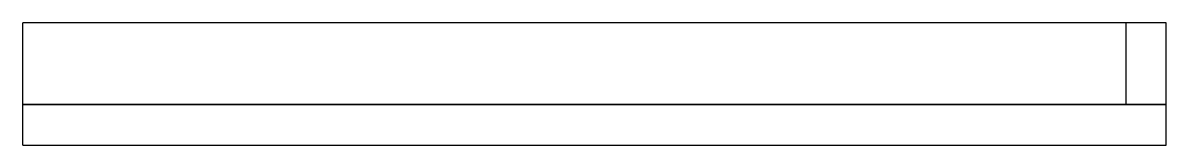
# Model space of a CAD drawing. Extents: x -28 to 0, y 0 to 3.
import ezdxf

# ---------------------------------------------------------------- set-up
doc = ezdxf.new("R2010")
doc.units = 0
doc.layers.get('0').update_dxf_attribs({"linetype": 'CONTINUOUS'})

msp = doc.modelspace()

# ---------------------------------------------------------------- linework, layer by layer
at = {"linetype": 'CONTINUOUS'}
for p, q in [((-28, 0), (-28, 3)), ((0, 3), (-28, 3)), ((0, 3), (-0.99, 3)), ((-0.99, 3), (-0.99, 1)), ((0, 0), (0, 3)), ((0, 1), (0, 3)), ((0, 1), (-28, 1)), ((-28, 1), (0, 1)), ((-28, 0), (0, 0))]:
    msp.add_line(p, q, dxfattribs=at)

doc.saveas('drawing.dxf')
